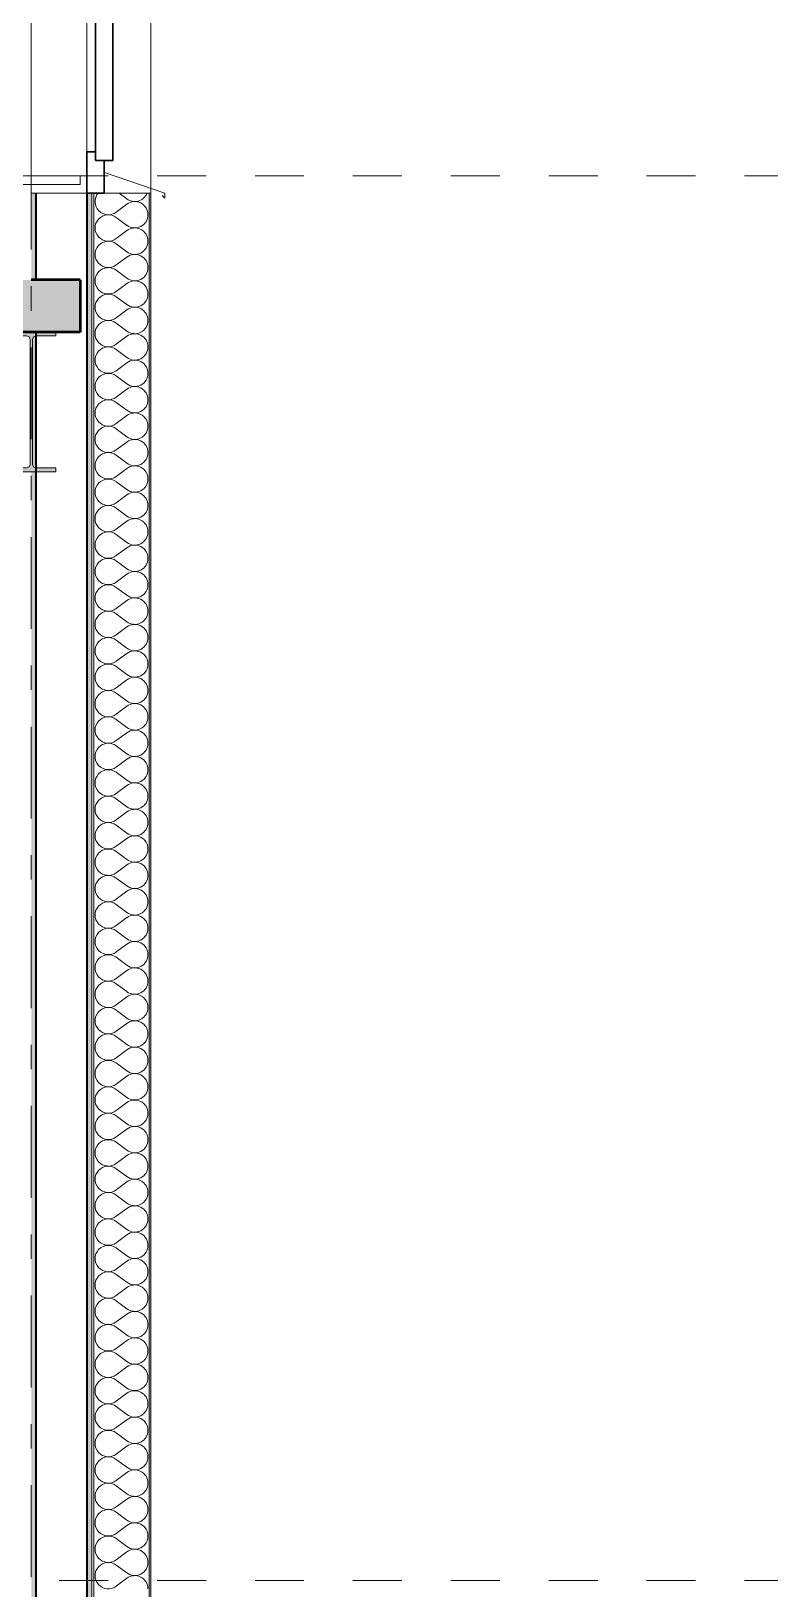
# Model space of a CAD drawing. Header units: millimetres. Extents: x -48147 to 1417267, y -496296 to 18123.
# Drawn here: x 1408946 to 1411075, y -483197 to -478705 of the extents above; entities that cross this region are included whole.
import ezdxf
from ezdxf.enums import TextEntityAlignment as Align

# ---------------------------------------------------------------- set-up
doc = ezdxf.new("R2010")
doc.units = ezdxf.units.MM
doc.header["$MEASUREMENT"] = 0
for name, pattern in [('Dashed', [2822.222233, 1411.111116, -1411.111116]), ('Double Dashed', [546.805537, 264.583325, -105.833328, 70.555556, -105.833328]), ('Wipeout_Contour', [1000, 0, -1000])]:
    doc.linetypes.add(name, pattern=pattern)
for name, color, linetype, lineweight, true_color in [('0_Pen_No__105', 7, 'Continuous', 15, 0xa6a6a6), ('A-230-M_FLOOR.IFC Import_Pen_No__109', 7, 'Continuous', 15, 0xa6a6a6), ('A-230-M_FLOOR.IFC Import_Pen_No__29', 7, 'Continuous', 50, 0x2a2a2a), ('New_A-15-MG_Structural_Grid_Phase_2_Pen_No__222', 7, 'Continuous', 13, 0x65af33), ('New_A-20-M_Floor_Slab_Pen_No__149', 7, 'Continuous', 0, 0x2a2a2a), ('New_A-25-M_Wall_Ext_Pen_No__107', 7, 'Continuous', 15, 0xa6a6a6), ('New_ArchiCAD Windows_Pen_No__43', 7, 'Continuous', 30, 0x444444), ('New_ArchiCAD Windows_Pen_No__63', 7, 'Continuous', 20, 0x606060)]:
    doc.layers.add(name, color=color, linetype=linetype, lineweight=lineweight, true_color=true_color)
for name, color, linetype in [('A-230-M_FLOOR.IFC Import', 7, 'Continuous'), ('New_A-15-MG_Structural_Grid_Phase_2', 7, 'Continuous'), ('New_A-20-M_Floor_Slab', 7, 'Continuous'), ('New_A-25-M_Wall_Ext', 7, 'Continuous'), ('New_ArchiCAD Windows', 7, 'Continuous'), ('S-280-M_STRUCT_FRAME.IFC Import', 7, 'Continuous')]:
    doc.layers.add(name, color=color, linetype=linetype)
for name, color, linetype, lineweight in [('New_A-20-M_Floor_Slab_Pen_No__4', 7, 'Continuous', 20), ('New_A-25-M_Wall_Ext_Pen_No__1', 7, 'Continuous', 13), ('New_ArchiCAD Windows_Pen_No__3', 7, 'Continuous', 18), ('New_ArchiCAD Windows_Pen_No__87', 8, 'Continuous', 20), ('S-280-M_STRUCT_FRAME.IFC Import_Pen_No__1', 7, 'Continuous', 13), ('S-280-M_STRUCT_FRAME.IFC Import_Pen_No__160', 5, 'Continuous', 200)]:
    doc.layers.add(name, color=color, linetype=linetype, lineweight=lineweight)
doc.styles.add('GENERATED_STYLE_2', font='')
doc.styles.get('GENERATED_STYLE_2').set_extended_font_data('Swis721 BT')

# ---------------------------------------------------------------- blocks, each defined once
blk = doc.blocks.new('*X21', base_point=(1376122.5, -491272.8))
at = {"layer": 'New_A-25-M_Wall_Ext_Pen_No__107', "linetype": 'Continuous'}
for p, q in [((1409200, -479172.8), (1409221.6, -479189)), ((1409191.1, -479227.1), (1409221.6, -479204.3)), ((1409191.1, -479242.3), (1409221.6, -479265.2)), ((1409191.1, -479303.3), (1409221.6, -479280.4)), ((1409191.1, -479318.5), (1409221.6, -479341.4)), ((1409191.1, -479379.5), (1409221.6, -479356.6)), ((1409191.1, -479394.7), (1409221.6, -479417.6)), ((1409191.1, -479455.7), (1409221.6, -479432.8)), ((1409191.1, -479470.9), (1409221.6, -479493.8)), ((1409191.1, -479531.9), (1409221.6, -479509)), ((1409191.1, -479547.1), (1409221.6, -479570)), ((1409191.1, -479608.1), (1409221.6, -479585.2)), ((1409191.1, -479623.3), (1409221.6, -479646.2)), ((1409191.1, -479684.3), (1409221.6, -479661.4)), ((1409191.1, -479699.5), (1409221.6, -479722.3)), ((1409191.1, -479760.4), (1409221.6, -479737.6)), ((1409191.1, -479775.7), (1409221.6, -479798.5)), ((1409191.1, -479836.6), (1409221.6, -479813.8)), ((1409191.1, -479851.9), (1409221.6, -479874.7)), ((1409191.1, -479912.8), (1409221.6, -479890)), ((1409191.1, -479928.1), (1409221.6, -479950.9)), ((1409191.1, -479989), (1409221.6, -479966.2)), ((1409191.1, -480004.3), (1409221.6, -480027.1)), ((1409191.1, -480065.2), (1409221.6, -480042.3)), ((1409191.1, -480080.4), (1409221.6, -480103.3)), ((1409191.1, -480141.4), (1409221.6, -480118.5)), ((1409191.1, -480156.6), (1409221.6, -480179.5)), ((1409191.1, -480217.6), (1409221.6, -480194.7)), ((1409191.1, -480232.8), (1409221.6, -480255.7)), ((1409191.1, -480293.8), (1409221.6, -480270.9)), ((1409191.1, -480309), (1409221.6, -480331.9)), ((1409191.1, -480370), (1409221.6, -480347.1)), ((1409191.1, -480385.2), (1409221.6, -480408.1)), ((1409191.1, -480446.2), (1409221.6, -480423.3)), ((1409191.1, -480461.4), (1409221.6, -480484.3)), ((1409191.1, -480522.3), (1409221.6, -480499.5)), ((1409191.1, -480537.6), (1409221.6, -480560.4)), ((1409191.1, -480598.5), (1409221.6, -480575.7)), ((1409191.1, -480613.8), (1409221.6, -480636.6)), ((1409191.1, -480674.7), (1409221.6, -480651.9)), ((1409191.1, -480690), (1409221.6, -480712.8)), ((1409191.1, -480750.9), (1409221.6, -480728.1)), ((1409191.1, -480766.2), (1409221.6, -480789)), ((1409191.1, -480827.1), (1409221.6, -480804.3)), ((1409191.1, -480842.3), (1409221.6, -480865.2)), ((1409191.1, -480903.3), (1409221.6, -480880.4)), ((1409191.1, -480918.5), (1409221.6, -480941.4)), ((1409191.1, -480979.5), (1409221.6, -480956.6)), ((1409191.1, -480994.7), (1409221.6, -481017.6)), ((1409191.1, -481055.7), (1409221.6, -481032.8)), ((1409191.1, -481070.9), (1409221.6, -481093.8)), ((1409191.1, -481131.9), (1409221.6, -481109)), ((1409191.1, -481147.1), (1409221.6, -481170)), ((1409191.1, -481208.1), (1409221.6, -481185.2)), ((1409191.1, -481223.3), (1409221.6, -481246.2)), ((1409191.1, -481284.3), (1409221.6, -481261.4)), ((1409191.1, -481299.5), (1409221.6, -481322.3)), ((1409191.1, -481360.4), (1409221.6, -481337.6)), ((1409191.1, -481375.7), (1409221.6, -481398.5)), ((1409191.1, -481436.6), (1409221.6, -481413.8)), ((1409191.1, -481451.9), (1409221.6, -481474.7)), ((1409191.1, -481512.8), (1409221.6, -481490)), ((1409191.1, -481528.1), (1409221.6, -481550.9)), ((1409191.1, -481589), (1409221.6, -481566.2)), ((1409191.1, -481604.3), (1409221.6, -481627.1)), ((1409191.1, -481665.2), (1409221.6, -481642.3)), ((1409191.1, -481680.4), (1409221.6, -481703.3)), ((1409191.1, -481741.4), (1409221.6, -481718.5)), ((1409191.1, -481756.6), (1409221.6, -481779.5)), ((1409191.1, -481817.6), (1409221.6, -481794.7)), ((1409191.1, -481832.8), (1409221.6, -481855.7)), ((1409191.1, -481893.8), (1409221.6, -481870.9)), ((1409191.1, -481909), (1409221.6, -481931.9)), ((1409191.1, -481970), (1409221.6, -481947.1)), ((1409191.1, -481985.2), (1409221.6, -482008.1)), ((1409191.1, -482046.2), (1409221.6, -482023.3)), ((1409191.1, -482061.4), (1409221.6, -482084.3)), ((1409191.1, -482122.3), (1409221.6, -482099.5)), ((1409191.1, -482137.6), (1409221.6, -482160.4)), ((1409191.1, -482198.5), (1409221.6, -482175.7)), ((1409191.1, -482213.8), (1409221.6, -482236.6)), ((1409191.1, -482274.7), (1409221.6, -482251.9)), ((1409191.1, -482290), (1409221.6, -482312.8)), ((1409191.1, -482350.9), (1409221.6, -482328.1)), ((1409191.1, -482366.2), (1409221.6, -482389)), ((1409191.1, -482427.1), (1409221.6, -482404.3)), ((1409191.1, -482442.3), (1409221.6, -482465.2)), ((1409191.1, -482503.3), (1409221.6, -482480.4)), ((1409191.1, -482518.5), (1409221.6, -482541.4)), ((1409191.1, -482579.5), (1409221.6, -482556.6)), ((1409191.1, -482594.7), (1409221.6, -482617.6)), ((1409191.1, -482655.7), (1409221.6, -482632.8)), ((1409191.1, -482670.9), (1409221.6, -482693.8)), ((1409191.1, -482731.9), (1409221.6, -482709)), ((1409191.1, -482747.1), (1409221.6, -482770)), ((1409191.1, -482808.1), (1409221.6, -482785.2)), ((1409191.1, -482823.3), (1409221.6, -482846.2)), ((1409191.1, -482884.3), (1409221.6, -482861.4)), ((1409191.1, -482899.5), (1409221.6, -482922.3)), ((1409191.1, -482960.4), (1409221.6, -482937.6)), ((1409191.1, -482975.7), (1409221.6, -482998.5)), ((1409191.1, -483036.6), (1409221.6, -483013.8)), ((1409191.1, -483051.9), (1409221.6, -483074.7)), ((1409191.1, -483112.8), (1409221.6, -483090)), ((1409191.1, -483128.1), (1409221.6, -483150.9)), ((1409191.1, -483189), (1409221.6, -483166.2))]:
    blk.add_line(p, q, dxfattribs=at)
for centre, start, end in [((1409168.3, -479196.6), 141.3178, 306.8699), ((1409244.5, -479158.5), 233.1301, 337.9757), ((1409244.5, -479234.7), 0, 126.8699), ((1409168.3, -479272.8), 53.1301, 306.8699), ((1409244.5, -479234.7), 233.1301, 0), ((1409168.3, -479349), 53.1301, 306.8699), ((1409244.5, -479310.9), 0, 126.8699), ((1409244.5, -479310.9), 233.1301, 0), ((1409244.5, -479387.1), 0, 126.8699), ((1409168.3, -479425.2), 53.1301, 306.8699), ((1409244.5, -479387.1), 233.1301, 0), ((1409244.5, -479463.3), 0, 126.8699), ((1409168.3, -479501.4), 53.1301, 306.8699), ((1409244.5, -479463.3), 233.1301, 0), ((1409244.5, -479539.5), 0, 126.8699), ((1409168.3, -479577.6), 53.1301, 306.8699), ((1409244.5, -479539.5), 233.1301, 0), ((1409244.5, -479615.7), 0, 126.8699), ((1409168.3, -479653.8), 53.1301, 306.8699), ((1409244.5, -479615.7), 233.1301, 0), ((1409244.5, -479691.9), 0, 126.8699), ((1409168.3, -479730), 53.1301, 306.8699), ((1409244.5, -479691.9), 233.1301, 0), ((1409244.5, -479768.1), 0, 126.8699), ((1409168.3, -479806.2), 53.1301, 306.8699), ((1409244.5, -479768.1), 233.1301, 0), ((1409244.5, -479844.3), 0, 126.8699), ((1409168.3, -479882.3), 53.1301, 306.8699), ((1409244.5, -479844.3), 233.1301, 0), ((1409244.5, -479920.4), 0, 126.8699), ((1409168.3, -479958.5), 53.1301, 306.8699), ((1409244.5, -479920.4), 233.1301, 0), ((1409244.5, -479996.6), 0, 126.8699), ((1409168.3, -480034.7), 53.1301, 306.8699), ((1409244.5, -479996.6), 233.1301, 0), ((1409168.3, -480110.9), 53.1301, 306.8699), ((1409244.5, -480072.8), 0, 126.8699), ((1409244.5, -480072.8), 233.1301, 0), ((1409244.5, -480149), 0, 126.8699), ((1409168.3, -480187.1), 53.1301, 306.8699), ((1409244.5, -480149), 233.1301, 0), ((1409244.5, -480225.2), 0, 126.8699), ((1409168.3, -480263.3), 53.1301, 306.8699), ((1409244.5, -480225.2), 233.1301, 0), ((1409168.3, -480339.5), 53.1301, 306.8699), ((1409244.5, -480301.4), 0, 126.8699), ((1409244.5, -480301.4), 233.1301, 0), ((1409244.5, -480377.6), 0, 126.8699), ((1409168.3, -480415.7), 53.1301, 306.8699), ((1409244.5, -480377.6), 233.1301, 0), ((1409244.5, -480453.8), 0, 126.8699), ((1409168.3, -480491.9), 53.1301, 306.8699), ((1409244.5, -480453.8), 233.1301, 0), ((1409244.5, -480530), 0, 126.8699), ((1409168.3, -480568.1), 53.1301, 306.8699), ((1409244.5, -480530), 233.1301, 0), ((1409244.5, -480606.2), 0, 126.8699), ((1409168.3, -480644.3), 53.1301, 306.8699), ((1409244.5, -480606.2), 233.1301, 0), ((1409244.5, -480682.3), 0, 126.8699), ((1409168.3, -480720.4), 53.1301, 306.8699), ((1409244.5, -480682.3), 233.1301, 0), ((1409244.5, -480758.5), 0, 126.8699), ((1409168.3, -480796.6), 53.1301, 306.8699), ((1409244.5, -480758.5), 233.1301, 0), ((1409168.3, -480872.8), 53.1301, 306.8699), ((1409244.5, -480834.7), 0, 126.8699), ((1409244.5, -480834.7), 233.1301, 0), ((1409244.5, -480910.9), 0, 126.8699), ((1409168.3, -480949), 53.1301, 306.8699), ((1409244.5, -480910.9), 233.1301, 0), ((1409244.5, -480987.1), 0, 126.8699), ((1409168.3, -481025.2), 53.1301, 306.8699), ((1409244.5, -480987.1), 233.1301, 0), ((1409168.3, -481101.4), 53.1301, 306.8699), ((1409244.5, -481063.3), 0, 126.8699), ((1409244.5, -481063.3), 233.1301, 0), ((1409244.5, -481139.5), 0, 126.8699), ((1409168.3, -481177.6), 53.1301, 306.8699), ((1409244.5, -481139.5), 233.1301, 0), ((1409244.5, -481215.7), 0, 126.8699), ((1409168.3, -481253.8), 53.1301, 306.8699), ((1409244.5, -481215.7), 233.1301, 0), ((1409244.5, -481291.9), 0, 126.8699), ((1409168.3, -481330), 53.1301, 306.8699), ((1409244.5, -481291.9), 233.1301, 0), ((1409244.5, -481368.1), 0, 126.8699), ((1409168.3, -481406.2), 53.1301, 306.8699), ((1409244.5, -481368.1), 233.1301, 0), ((1409244.5, -481444.3), 0, 126.8699), ((1409168.3, -481482.3), 53.1301, 306.8699), ((1409244.5, -481444.3), 233.1301, 0), ((1409244.5, -481520.4), 0, 126.8699), ((1409168.3, -481558.5), 53.1301, 306.8699), ((1409244.5, -481520.4), 233.1301, 0), ((1409244.5, -481596.6), 0, 126.8699), ((1409168.3, -481634.7), 53.1301, 306.8699), ((1409244.5, -481596.6), 233.1301, 0), ((1409244.5, -481672.8), 0, 126.8699), ((1409168.3, -481710.9), 53.1301, 306.8699), ((1409244.5, -481672.8), 233.1301, 0), ((1409244.5, -481749), 0, 126.8699), ((1409168.3, -481787.1), 53.1301, 306.8699), ((1409244.5, -481749), 233.1301, 0), ((1409168.3, -481863.3), 53.1301, 306.8699), ((1409244.5, -481825.2), 0, 126.8699), ((1409244.5, -481825.2), 233.1301, 0), ((1409244.5, -481901.4), 0, 126.8699), ((1409168.3, -481939.5), 53.1301, 306.8699), ((1409244.5, -481901.4), 233.1301, 0), ((1409244.5, -481977.6), 0, 126.8699), ((1409168.3, -482015.7), 53.1301, 306.8699), ((1409244.5, -481977.6), 233.1301, 0), ((1409244.5, -482053.8), 0, 126.8699), ((1409168.3, -482091.9), 53.1301, 306.8699), ((1409244.5, -482053.8), 233.1301, 0), ((1409244.5, -482130), 0, 126.8699), ((1409168.3, -482168.1), 53.1301, 306.8699), ((1409244.5, -482130), 233.1301, 0), ((1409244.5, -482206.2), 0, 126.8699), ((1409168.3, -482244.3), 53.1301, 306.8699), ((1409244.5, -482206.2), 233.1301, 0), ((1409244.5, -482282.3), 0, 126.8699), ((1409168.3, -482320.4), 53.1301, 306.8699), ((1409244.5, -482282.3), 233.1301, 0), ((1409244.5, -482358.5), 0, 126.8699), ((1409168.3, -482396.6), 53.1301, 306.8699), ((1409244.5, -482358.5), 233.1301, 0), ((1409244.5, -482434.7), 0, 126.8699), ((1409168.3, -482472.8), 53.1301, 306.8699), ((1409244.5, -482434.7), 233.1301, 0), ((1409244.5, -482510.9), 0, 126.8699), ((1409168.3, -482549), 53.1301, 306.8699), ((1409244.5, -482510.9), 233.1301, 0), ((1409168.3, -482625.2), 53.1301, 306.8699), ((1409244.5, -482587.1), 0, 126.8699), ((1409244.5, -482587.1), 233.1301, 0), ((1409244.5, -482663.3), 0, 126.8699), ((1409168.3, -482701.4), 53.1301, 306.8699), ((1409244.5, -482663.3), 233.1301, 0), ((1409244.5, -482739.5), 0, 126.8699), ((1409168.3, -482777.6), 53.1301, 306.8699), ((1409244.5, -482739.5), 233.1301, 0), ((1409168.3, -482853.8), 53.1301, 306.8699), ((1409244.5, -482815.7), 0, 126.8699), ((1409244.5, -482815.7), 233.1301, 0), ((1409244.5, -482891.9), 0, 126.8699), ((1409168.3, -482930), 53.1301, 306.8699), ((1409244.5, -482891.9), 233.1301, 0), ((1409244.5, -482968.1), 0, 126.8699), ((1409168.3, -483006.2), 53.1301, 306.8699), ((1409244.5, -482968.1), 233.1301, 0), ((1409244.5, -483044.3), 0, 126.8699), ((1409168.3, -483082.3), 53.1301, 306.8699), ((1409244.5, -483044.3), 233.1301, 0), ((1409244.5, -483120.4), 0, 126.8699), ((1409168.3, -483158.5), 53.1301, 306.8699), ((1409244.5, -483120.4), 233.1301, 0), ((1409244.5, -483196.6), 0, 126.8699)]:
    blk.add_arc(centre, 38.1, start, end, dxfattribs=at)
blk = doc.blocks.new('Section Elem_1_2', base_point=(1376122.5, -491272.8))
at = {"color": 254, "linetype": 'Wipeout_Contour', "lineweight": 0, "ltscale": 14879821.53027346}
blk.add_wipeout([(1409105.9, -476072.8), (1408945.9, -476072.8), (1408945.9, -479122.8), (1409086.9, -479122.8), (1409086.9, -479147.8), (1408945.9, -479147.8), (1408945.9, -479172.8), (1409105.9, -479172.8), (1409105.9, -479052.8), (1409105.9, -476182.8)], dxfattribs=at).dxf.layer = 'New_A-25-M_Wall_Ext'
at = {"color": 254, "linetype": 'Wipeout_Contour', "lineweight": 0, "ltscale": 14879340.93146943}
blk.add_wipeout([(1409155.9, -479077.8), (1409155.9, -479172.8), (1409290.9, -479172.8), (1409290.9, -476072.8), (1409155.9, -476072.8), (1409155.9, -476157.8), (1409180.9, -476157.8), (1409180.9, -476207.8), (1409180.9, -479027.8), (1409180.9, -479077.8)], dxfattribs=at).dxf.layer = 'New_A-25-M_Wall_Ext'
at = {"color": 254, "linetype": 'Wipeout_Contour', "lineweight": 0, "ltscale": 5961970.590490608}
blk.add_wipeout([(1409290.9, -479172.8), (1409286.4, -479172.8), (1409286.4, -491272.8), (1409290.9, -491272.8)], dxfattribs=at).dxf.layer = 'New_A-25-M_Wall_Ext'
at = {"layer": 'New_A-25-M_Wall_Ext_Pen_No__107', "linetype": 'Continuous'}
h = blk.add_hatch(dxfattribs=at)
h.set_pattern_fill('Plaster_0002', color=256, style=0, pattern_type=2)
h.set_pattern_definition([(0, (1376122.47, -491272.82), (0, 86.60254), [0, -50]), (0, (1376147.47, -491229.52), (0, 86.60254), [0, -50])])
h.paths.add_polyline_path([(1409290.9, -479172.8), (1409286.4, -479172.8), (1409286.4, -491272.8), (1409290.9, -491272.8)])
at = {"color": 254, "linetype": 'Wipeout_Contour', "lineweight": 0, "ltscale": 7450057.069142466}
blk.add_wipeout([(1409286.4, -479172.8), (1409155.9, -479172.8), (1409126.4, -479172.8), (1409126.4, -491272.8), (1409286.4, -491272.8)], dxfattribs=at).dxf.layer = 'New_A-25-M_Wall_Ext'
at = {"layer": 'New_A-25-M_Wall_Ext_Pen_No__1', "linetype": 'Continuous'}
for p, q in [((1409286.4, -479172.8), (1409286.4, -491272.8)), ((1409290.9, -479172.8), (1409290.9, -491272.8))]:
    blk.add_line(p, q, dxfattribs=at)
at = {"layer": 'New_A-25-M_Wall_Ext_Pen_No__1', "linetype": 'Continuous', "flags": 128}
blk.add_lwpolyline([(1409290.9, -479172.8), (1409286.4, -479172.8), (1409155.9, -479172.8)], dxfattribs=at)
at = {"layer": 'New_A-25-M_Wall_Ext'}
blk.add_blockref('*X21', (1376122.5, -491272.8), dxfattribs=at)
at = {"color": 254, "linetype": 'Wipeout_Contour', "lineweight": 0, "ltscale": 5961345.605445191}
blk.add_wipeout([(1409126.4, -479172.8), (1409120.4, -479172.8), (1409120.4, -491272.8), (1409126.4, -491272.8)], dxfattribs=at).dxf.layer = 'New_A-25-M_Wall_Ext'
at = {"layer": 'New_A-25-M_Wall_Ext_Pen_No__107', "linetype": 'Continuous', "lineweight": 0, "true_color": 0x535353}
blk.add_hatch(color=251, dxfattribs=at).paths.add_polyline_path([(1409108.4, -479172.8), (1409105.4, -479172.8), (1409105.4, -491272.8), (1409108.4, -491272.8)])
at = {"layer": 'New_A-25-M_Wall_Ext_Pen_No__107', "linetype": 'Continuous'}
blk.add_hatch(color=256, dxfattribs=at).paths.add_polyline_path([(1409120.4, -479172.8), (1409108.4, -479172.8), (1409108.4, -491272.8), (1409120.4, -491272.8)])
at = {"color": 254, "linetype": 'Wipeout_Contour', "lineweight": 0, "ltscale": 5961005.224278798}
blk.add_wipeout([(1409105.4, -479172.8), (1408961.4, -479172.8), (1408961.4, -491272.8), (1409105.4, -491272.8)], dxfattribs=at).dxf.layer = 'New_A-25-M_Wall_Ext'
at = {"layer": 'New_A-25-M_Wall_Ext_Pen_No__107', "linetype": 'Continuous'}
blk.add_hatch(color=256, dxfattribs=at).paths.add_polyline_path([(1408958.4, -479172.8), (1408945.9, -479172.8), (1408945.9, -491272.8), (1408958.4, -491272.8)])
at = {"layer": 'New_A-25-M_Wall_Ext_Pen_No__107', "linetype": 'Continuous', "lineweight": 0, "true_color": 0x535353}
blk.add_hatch(color=251, dxfattribs=at).paths.add_polyline_path([(1408961.4, -479172.8), (1408958.4, -479172.8), (1408958.4, -491272.8), (1408961.4, -491272.8)])
at = {"layer": 'New_A-25-M_Wall_Ext_Pen_No__1', "linetype": 'Continuous'}
for p, q in [((1408958.4, -479172.8), (1408958.4, -491272.8)), ((1408961.4, -479172.8), (1408961.4, -491272.8)), ((1409105.4, -479172.8), (1409105.4, -491272.8)), ((1409108.4, -479172.8), (1409108.4, -491272.8)), ((1409120.4, -479172.8), (1409120.4, -491272.8)), ((1409126.4, -479172.8), (1409126.4, -491272.8))]:
    blk.add_line(p, q, dxfattribs=at)
at = {"layer": 'New_A-25-M_Wall_Ext_Pen_No__1', "linetype": 'Continuous', "flags": 128}
blk.add_lwpolyline([(1409105.9, -479172.8), (1409105.4, -479172.8), (1408961.4, -479172.8), (1408958.4, -479172.8), (1408945.9, -479172.8)], dxfattribs=at)
blk = doc.blocks.new('Section Elem_12_2', base_point=(1376122.5, -491272.8))
at = {"layer": 'New_ArchiCAD Windows_Pen_No__63', "linetype": 'Continuous'}
blk.add_line((1409330.9, -479186.5), (1409330.9, -479186.5), dxfattribs=at)
blk.add_line((1409330.9, -479186.5), (1409330.9, -479186.5), dxfattribs=at)
blk = doc.blocks.new('Section Elem_30_2', base_point=(1376122.5, -491272.8))
at = {"layer": 'New_ArchiCAD Windows_Pen_No__63', "linetype": 'Continuous'}
for p, q in [((1409330.9, -479186.5), (1409330.9, -479172.5)), ((1409323.9, -479179.5), (1409330.9, -479186.5))]:
    blk.add_line(p, q, dxfattribs=at)
at = {"layer": 'New_ArchiCAD Windows_Pen_No__87', "linetype": 'Continuous'}
for p, q in [((1408945.9, -476072.8), (1408945.9, -479122.8)), ((1409290.9, -479172.8), (1409290.9, -476072.8))]:
    blk.add_line(p, q, dxfattribs=at)
at = {"color": 254, "linetype": 'Wipeout_Contour', "lineweight": 0, "ltscale": 5951450.536430959}
blk.add_wipeout([(1409130.9, -476182.8), (1409105.9, -476182.8), (1409105.9, -479052.8), (1409130.9, -479052.8)], dxfattribs=at).dxf.layer = 'New_ArchiCAD Windows'
at = {"color": 254, "linetype": 'Wipeout_Contour', "lineweight": 0, "ltscale": 8924396.710243681}
blk.add_wipeout([(1409155.9, -476157.8), (1409155.9, -476072.8), (1409105.9, -476072.8), (1409105.9, -476182.8), (1409130.9, -476182.8), (1409130.9, -476157.8)], dxfattribs=at).dxf.layer = 'New_ArchiCAD Windows'
at = {"color": 254, "linetype": 'Wipeout_Contour', "lineweight": 0, "ltscale": 5951592.51228149}
blk.add_wipeout([(1409130.9, -476207.8), (1409130.9, -479027.8), (1409180.9, -479027.8), (1409180.9, -476207.8)], dxfattribs=at).dxf.layer = 'New_ArchiCAD Windows'
at = {"color": 254, "linetype": 'Wipeout_Contour', "lineweight": 0, "ltscale": 8930103.867024653}
blk.add_wipeout([(1409130.9, -479052.8), (1409105.9, -479052.8), (1409105.9, -479172.8), (1409155.9, -479172.8), (1409155.9, -479077.8), (1409130.9, -479077.8)], dxfattribs=at).dxf.layer = 'New_ArchiCAD Windows'
at = {"layer": 'New_ArchiCAD Windows_Pen_No__3', "linetype": 'Continuous'}
for p, q in [((1409180.9, -476302.1), (1409180.9, -476302.2)), ((1409180.9, -478933.6), (1409180.9, -478933.4))]:
    blk.add_line(p, q, dxfattribs=at)
at = {"layer": 'New_ArchiCAD Windows_Pen_No__43', "linetype": 'Continuous'}
for p, q in [((1409105.9, -476072.8), (1409105.9, -476182.8)), ((1409105.9, -479052.8), (1409105.9, -479172.8))]:
    blk.add_line(p, q, dxfattribs=at)
at = {"layer": 'New_ArchiCAD Windows_Pen_No__43', "linetype": 'Continuous', "flags": 128}
for points in [[(1409155.9, -476072.8), (1409126.4, -476072.8), (1409120.4, -476072.8), (1409108.4, -476072.8), (1409105.9, -476072.8)], [(1409155.9, -479172.8), (1409126.4, -479172.8), (1409120.4, -479172.8), (1409108.4, -479172.8), (1409105.9, -479172.8)]]:
    blk.add_lwpolyline(points, dxfattribs=at)
at = {"layer": 'New_ArchiCAD Windows_Pen_No__63', "linetype": 'Continuous'}
for p, q in [((1409105.9, -476182.8), (1409105.9, -479052.8)), ((1409156.9, -479112.8), (1409156.9, -479102.8)), ((1409330.9, -479172.5), (1409156.9, -479112.8))]:
    blk.add_line(p, q, dxfattribs=at)
at = {"color": 254, "linetype": 'Wipeout_Contour', "lineweight": 0, "ltscale": 5949750.048516328}
blk.add_wipeout([(1409130.9, -476207.8), (1409180.9, -476207.8), (1409180.9, -476157.8), (1409130.9, -476157.8)], dxfattribs=at).dxf.layer = 'New_ArchiCAD Windows'
at = {"color": 254, "linetype": 'Wipeout_Contour', "lineweight": 0, "ltscale": 5953435.147928518}
blk.add_wipeout([(1409130.9, -479027.8), (1409130.9, -479077.8), (1409180.9, -479077.8), (1409180.9, -479027.8)], dxfattribs=at).dxf.layer = 'New_ArchiCAD Windows'
at = {"layer": 'New_ArchiCAD Windows_Pen_No__43', "linetype": 'Continuous'}
for p, q in [((1409155.9, -476072.8), (1409155.9, -476157.8)), ((1409130.9, -476157.8), (1409130.9, -476182.8)), ((1409155.9, -476157.8), (1409130.9, -476157.8)), ((1409180.9, -476157.8), (1409155.9, -476157.8)), ((1409130.9, -476182.8), (1409105.9, -476182.8)), ((1409130.9, -479052.8), (1409105.9, -479052.8)), ((1409130.9, -479052.8), (1409130.9, -479077.8)), ((1409155.9, -479077.8), (1409130.9, -479077.8)), ((1409155.9, -479077.8), (1409155.9, -479172.8)), ((1409180.9, -479077.8), (1409155.9, -479077.8))]:
    blk.add_line(p, q, dxfattribs=at)
at = {"layer": 'New_ArchiCAD Windows_Pen_No__43', "linetype": 'Continuous', "flags": 128}
for points in [[(1409180.9, -476157.8), (1409180.9, -476207.8), (1409180.9, -479027.8), (1409180.9, -479077.8)], [(1409130.9, -476182.8), (1409130.9, -476207.8), (1409130.9, -479027.8), (1409130.9, -479052.8)]]:
    blk.add_lwpolyline(points, dxfattribs=at)
blk = doc.blocks.new('Section Elem_58_2', base_point=(1376122.5, -491272.8))
at = {"color": 254, "linetype": 'Wipeout_Contour', "lineweight": 0, "ltscale": 7397860.631400831}
blk.add_wipeout([(1386036.1, -479122.8), (1386036.1, -479147.8), (1408945.9, -479147.8), (1409086.9, -479147.8), (1409086.9, -479122.8)], dxfattribs=at).dxf.layer = 'New_A-20-M_Floor_Slab'
at = {"layer": 'New_A-20-M_Floor_Slab_Pen_No__149', "linetype": 'Continuous'}
blk.add_line((1409086.9, -479122.8), (1409086.9, -479147.8), dxfattribs=at)
at = {"layer": 'New_A-20-M_Floor_Slab_Pen_No__4', "linetype": 'Continuous'}
blk.add_line((1409086.9, -479122.8), (1403735.2, -479122.8), dxfattribs=at)
at = {"layer": 'New_A-20-M_Floor_Slab_Pen_No__4', "linetype": 'Continuous', "flags": 128}
blk.add_lwpolyline([(1409086.9, -479147.8), (1408945.9, -479147.8), (1386036.1, -479147.8)], dxfattribs=at)
blk = doc.blocks.new('Section Elem_531_2', base_point=(1376122.5, -491272.8))
at = {"layer": 'S-280-M_STRUCT_FRAME.IFC Import_Pen_No__160', "linetype": 'Continuous', "lineweight": 0, "true_color": 0x00007f}
blk.add_hatch(color=176, dxfattribs=at).paths.add_polyline_path([(1408875, -479976), (1409017.2, -479976), (1409017.2, -479964.8), (1408959.7, -479964.8), (1408952.4, -479961.8), (1408949.5, -479954.6), (1408949.5, -479594.2), (1408952.4, -479587), (1408959.7, -479584), (1409017.2, -479584), (1409017.2, -479572.8), (1408875, -479572.8), (1408875, -479584), (1408932.5, -479584), (1408939.7, -479587), (1408942.7, -479594.2), (1408942.7, -479954.6), (1408939.7, -479961.8), (1408932.5, -479964.8), (1408875, -479964.8)])
at = {"layer": 'S-280-M_STRUCT_FRAME.IFC Import_Pen_No__1', "linetype": 'Continuous'}
for p, q in [((1408875, -479572.8), (1408875, -479584)), ((1409017.2, -479572.8), (1409017.2, -479584)), ((1408875, -479964.8), (1408875, -479976)), ((1409017.2, -479976), (1408875, -479976)), ((1409017.2, -479964.8), (1409017.2, -479976))]:
    blk.add_line(p, q, dxfattribs=at)
at = {"layer": 'S-280-M_STRUCT_FRAME.IFC Import_Pen_No__1', "linetype": 'Continuous', "flags": 128}
for points in [[(1408939.7, -479587), (1408932.5, -479584), (1408875, -479584)], [(1408939.7, -479587), (1408942.7, -479594.2), (1408942.7, -479954.6), (1408939.7, -479961.8)], [(1408952.4, -479587), (1408949.5, -479594.2), (1408949.5, -479954.6), (1408952.4, -479961.8)], [(1409017.2, -479584), (1408959.7, -479584), (1408952.4, -479587)], [(1408939.7, -479961.8), (1408932.5, -479964.8), (1408875, -479964.8)], [(1408952.4, -479961.8), (1408959.7, -479964.8), (1409017.2, -479964.8)]]:
    blk.add_lwpolyline(points, dxfattribs=at)
blk = doc.blocks.new('Section Elem_744_2', base_point=(1376122.5, -491272.8))
at = {"color": 254, "linetype": 'Wipeout_Contour', "lineweight": 0, "ltscale": 5909380.360471884}
blk.add_wipeout([(1385633.6, -479572.8), (1409087.1, -479572.8), (1409087.1, -479422.8), (1385633.6, -479422.8)], dxfattribs=at).dxf.layer = 'A-230-M_FLOOR.IFC Import'
at = {"layer": 'A-230-M_FLOOR.IFC Import_Pen_No__109', "linetype": 'Continuous'}
h = blk.add_hatch(dxfattribs=at)
h.set_pattern_fill('Lightweight_Concrete_0002', color=256, style=0, pattern_type=2)
h.set_pattern_definition([(0, (1376122.47, -491272.82), (0, 389.7114), [24.375, -200.625]), (0, (1376234.97, -491077.97), (0, 389.7114), [24.375, -200.625]), (60, (1376122.47, -491272.82), (-337.5, 194.8557), [24.375, -200.625]), (60, (1376347.47, -491272.82), (-337.5, 194.8557), [24.375, -200.625]), (120, (1376146.84, -491272.82), (337.5, 194.8557), [24.375, -200.625]), (120, (1376371.84, -491272.82), (337.5, 194.8557), [24.375, -200.625]), (0, (1376122.47, -491235.32), (0, 75), [0, -75, 0, -112.5]), (45, (1376159.97, -491235.32), (-53.03301, 53.03301), [0, -56.25, 0, -93.75])])
h.paths.add_polyline_path([(1385633.6, -479572.8), (1409087.1, -479572.8), (1409087.1, -479422.8), (1385633.6, -479422.8)])
at = {"layer": 'A-230-M_FLOOR.IFC Import_Pen_No__29', "linetype": 'Continuous'}
for p, q in [((1409087.1, -479422.8), (1408945.9, -479422.8)), ((1409087.1, -479422.8), (1409087.1, -479572.8)), ((1409017.2, -479572.8), (1408875, -479572.8)), ((1409087.1, -479572.8), (1409017.2, -479572.8))]:
    blk.add_line(p, q, dxfattribs=at)
blk = doc.blocks.new('Standard grid marker[9]_2', base_point=(1408945.9, -469868.2))
at = {"layer": 'New_A-15-MG_Structural_Grid_Phase_2_Pen_No__222', "linetype": 'Double Dashed'}
blk.add_line((1408945.9, -470868.2), (1408945.9, -494272.8), dxfattribs=at)
at = {"layer": 'New_A-15-MG_Structural_Grid_Phase_2_Pen_No__222', "style": 'GENERATED_STYLE_2'}
for tag, p in [('AC_MarkerText_1_0', (1408945.9, -469600)), ('AC_MarkerText_1_1', (1408945.9, -495504.6))]:
    blk.add_attdef(tag, text='', height=175, rotation=360, dxfattribs=at).set_placement(p, align=Align.MIDDLE_CENTER)
blk = doc.blocks.new('S-25 Building Section_STORY_MARKER', base_point=(1376122.5, -491272.8))
at = {"layer": '0_Pen_No__105', "linetype": 'Dashed', "ltscale": 0.1}
for p, q in [((1357662.3, -479122.8), (1413604.9, -479122.8)), ((1357662.3, -483172.8), (1413604.9, -483172.8))]:
    blk.add_line(p, q, dxfattribs=at)

msp = doc.modelspace()

# ---------------------------------------------------------------- block references
at = {"layer": 'New_A-25-M_Wall_Ext'}
msp.add_blockref('Section Elem_1_2', (1376122.5, -491272.8), dxfattribs=at)
at = {"layer": 'New_ArchiCAD Windows'}
msp.add_blockref('Section Elem_12_2', (1376122.5, -491272.8), dxfattribs=at)

# ---------------------------------------------------------------- next in the draw order: block references
msp.add_blockref('Section Elem_30_2', (1376122.5, -491272.8), dxfattribs=at)
at = {"layer": 'S-280-M_STRUCT_FRAME.IFC Import'}
msp.add_blockref('Section Elem_531_2', (1376122.5, -491272.8), dxfattribs=at)

# ---------------------------------------------------------------- next in the draw order: block references
at = {"layer": 'New_A-20-M_Floor_Slab'}
msp.add_blockref('Section Elem_58_2', (1376122.5, -491272.8), dxfattribs=at)

# ---------------------------------------------------------------- next in the draw order: block references
at = {"layer": 'A-230-M_FLOOR.IFC Import'}
msp.add_blockref('Section Elem_744_2', (1376122.5, -491272.8), dxfattribs=at)

# ---------------------------------------------------------------- next in the draw order: block references
at = {"layer": 'New_A-15-MG_Structural_Grid_Phase_2', "color": 8, "linetype": 'Continuous', "lineweight": 15}
msp.add_blockref('Standard grid marker[9]_2', (1408945.9, -469868.2), dxfattribs=at)

# ---------------------------------------------------------------- next in the draw order: block references
at = {"linetype": 'Continuous', "lineweight": 0}
msp.add_blockref('S-25 Building Section_STORY_MARKER', (1376122.5, -491272.8), dxfattribs=at)

doc.saveas('drawing.dxf')
